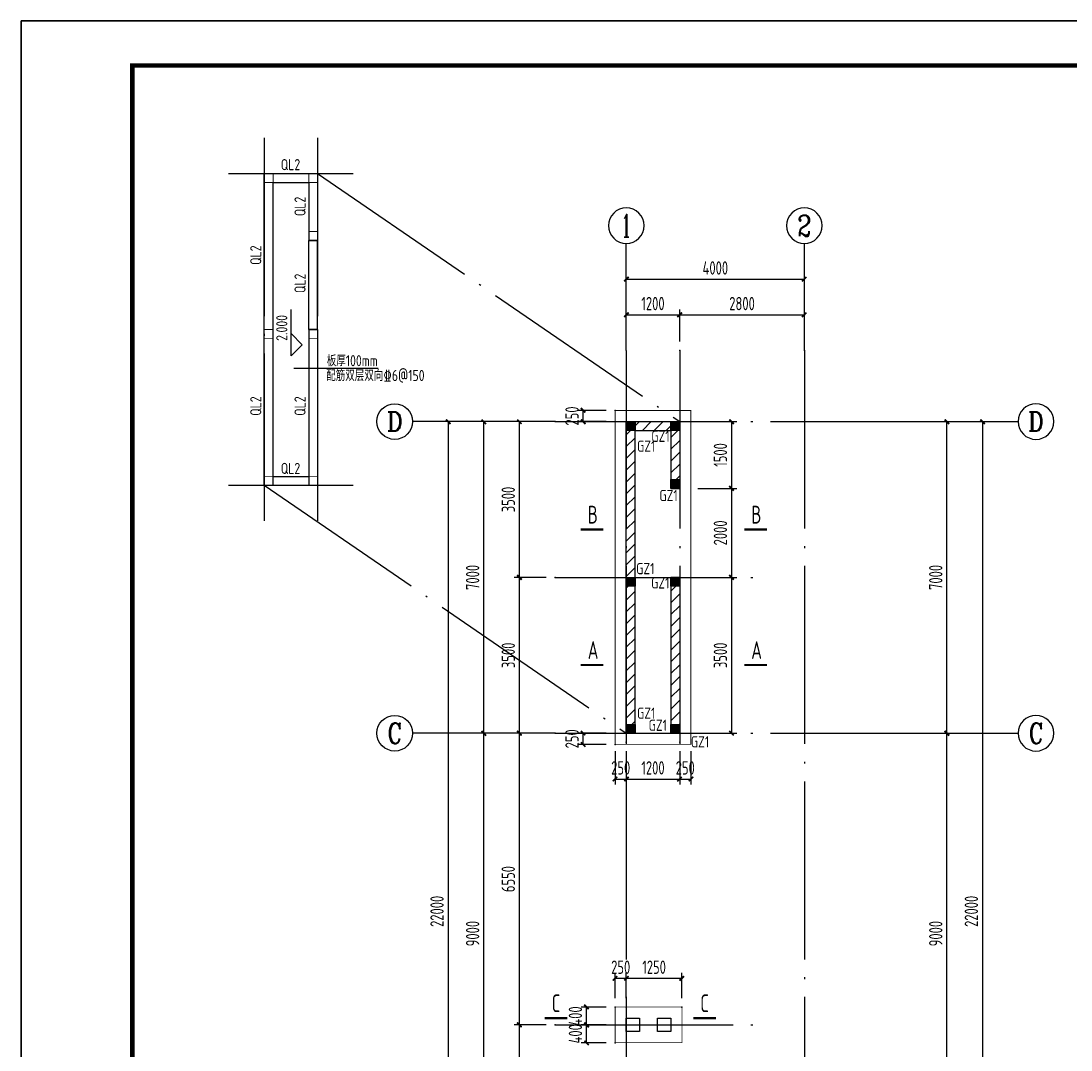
# Model space of a CAD drawing. Extents: x -14785 to 4269, y -25586 to -12228.
# Drawn here: x -13628 to -13392.2, y -25223.2 to -24992.1 of the extents above; entities that cross this region are included whole.
import ezdxf
from ezdxf.enums import TextEntityAlignment as Align

# ---------------------------------------------------------------- set-up
doc = ezdxf.new("R2010")
doc.units = 0
doc.header["$LTSCALE"] = 2000
doc.header["$MEASUREMENT"] = 0
doc.linetypes.add('DOTE', pattern=[2.42, 2, -0.2, 0.02, -0.2])
doc.layers.get('0').update_dxf_attribs({"linetype": 'CONTINUOUS'})
doc.layers.get('DEFPOINTS').update_dxf_attribs({"linetype": 'CONTINUOUS'})
for name, color, linetype in [('1505', 2, 'CONTINUOUS'), ('708', 2, 'CONTINUOUS'), ('AXIS', 75, 'CONTINUOUS'), ('AXIS_TEXT', 7, 'CONTINUOUS'), ('BASE_NUM', 7, 'CONTINUOUS'), ('dim', 7, 'CONTINUOUS'), ('DIM_ELEV', 3, 'CONTINUOUS'), ('DOTE', 1, 'DOTE'), ('PUB_DIM', 3, 'CONTINUOUS'), ('SIG_TEXT', 7, 'CONTINUOUS'), ('TEXT', 7, 'CONTINUOUS'), ('WALL', 2, 'CONTINUOUS'), ('柱', 2, 'CONTINUOUS'), ('洞口边线', 253, 'CONTINUOUS')]:
    doc.layers.add(name, color=color, linetype=linetype)
doc.styles.add('_TCH_AXIS', font='COMPLEX', dxfattribs={"bigfont": 'GBCBIG'})
doc.styles.add('COMPLEX', font='COMPLEX')
doc.styles.add('GBHZ', font='gbenor.shx', dxfattribs={"width": 0.8, "bigfont": 'gbcbig.shx'})
doc.styles.add('TSSD_Rein', font='Tssdeng.shx', dxfattribs={"width": 0.7, "bigfont": 'hztxt.shx'})
doc.dimstyles.new('Y100', dxfattribs={"dimscale": 0, "dimtxt": 3, "dimasz": 0.01, "dimexe": 1.2, "dimexo": 2, "dimgap": 1, "dimtad": 1, "dimdec": 0, "dimlfac": 100, "dimzin": 0, "dimdsep": 46, "dimtxsty": 'GBHZ', "dimblk": 'DX', "dimcen": 0.09, "dimdle": 1, "dimclrd": 7, "dimclre": 7, "dimclrt": 7, "dimadec": 0, "dimazin": 0, "dimtfac": 1, "dimtdec": 0, "dimtix": 1, "dimtmove": 2, "dimatfit": 3, "dimldrblk": 'DX', "dimfxl": 0, "dimtolj": 1, "dimtzin": 0, "dimarcsym": 0})

# ---------------------------------------------------------------- blocks, each defined once
blk = doc.blocks.new('_AXISO')
blk.add_circle((0, 0), 0.5)
at = {"layer": 'AXIS_TEXT', "style": 'COMPLEX', "width": 1.041667}
blk.add_attdef('A', text='', height=0.56, dxfattribs=at).set_placement((-0.25, -0.28), (0.25, -0.28), align=Align.FIT)
blk = doc.blocks.new('DX')
at = {"color": 0, "linetype": 'ByBlock', "const_width": 40}
blk.add_lwpolyline([(-54, -51), (46, 49)], dxfattribs=at)
blk = doc.blocks.new('*D71')
at = {"layer": 'DEFPOINTS', "color": 0, "ltscale": 0.0005, "transparency": 16777216}
for p in [(-13524.03, -25152.07), (-13508.03, -25152.07), (-13508.03, -25242.07)]:
    blk.add_point(p, dxfattribs=at)
at = {"layer": 'dim', "color": 7, "lineweight": -2, "ltscale": 0.0005, "transparency": 16777216}
for p, q in [((-13510.03, -25152.07), (-13525.23, -25152.07)), ((-13524.03, -25242.06), (-13524.03, -25152.08)), ((-13510.03, -25242.07), (-13525.23, -25242.07))]:
    blk.add_line(p, q, dxfattribs=at)
at = {"layer": 'dim', "color": 7, "lineweight": -2, "ltscale": 0.0005, "transparency": 16777216, "xscale": 0.01, "yscale": 0.01, "zscale": 0.01}
for p, rotation in [((-13524.03, -25152.07), 90), ((-13524.03, -25242.07), 270)]:
    blk.add_blockref('DX', p, dxfattribs=dict(at, rotation=rotation))
at = {"layer": 'dim', "color": 7, "ltscale": 0.0005, "transparency": 16777216, "insert": (-13526.53, -25197.07), "char_height": 3, "attachment_point": 5, "rotation": 90, "style": 'GBHZ'}
blk.add_mtext('\\A1;9000', dxfattribs=at)
blk = doc.blocks.new('*D72')
at = {"layer": 'DEFPOINTS', "color": 0, "ltscale": 0.0005, "transparency": 16777216}
for p in [(-13524.03, -25082.07), (-13508.03, -25082.07), (-13508.03, -25152.07)]:
    blk.add_point(p, dxfattribs=at)
at = {"layer": 'dim', "color": 7, "lineweight": -2, "ltscale": 0.0005, "transparency": 16777216}
for p, q in [((-13510.03, -25082.07), (-13525.23, -25082.07)), ((-13524.03, -25152.06), (-13524.03, -25082.08)), ((-13510.03, -25152.07), (-13525.23, -25152.07))]:
    blk.add_line(p, q, dxfattribs=at)
at = {"layer": 'dim', "color": 7, "lineweight": -2, "ltscale": 0.0005, "transparency": 16777216, "xscale": 0.01, "yscale": 0.01, "zscale": 0.01}
for p, rotation in [((-13524.03, -25082.07), 90), ((-13524.03, -25152.07), 270)]:
    blk.add_blockref('DX', p, dxfattribs=dict(at, rotation=rotation))
at = {"layer": 'dim', "color": 7, "ltscale": 0.0005, "transparency": 16777216, "insert": (-13526.53, -25117.07), "char_height": 3, "attachment_point": 5, "rotation": 90, "style": 'GBHZ'}
blk.add_mtext('\\A1;7000', dxfattribs=at)
blk = doc.blocks.new('*D73')
at = {"layer": 'DEFPOINTS', "color": 0, "ltscale": 0.0005, "transparency": 16777216}
for p in [(-13508.03, -25082.07), (-13532.03, -25302.07), (-13508.03, -25302.07)]:
    blk.add_point(p, dxfattribs=at)
at = {"layer": 'dim', "color": 7, "lineweight": -2, "ltscale": 0.0005, "transparency": 16777216}
for p, q in [((-13510.03, -25082.07), (-13533.23, -25082.07)), ((-13532.03, -25082.08), (-13532.03, -25302.06)), ((-13510.03, -25302.07), (-13533.23, -25302.07))]:
    blk.add_line(p, q, dxfattribs=at)
at = {"layer": 'dim', "color": 7, "lineweight": -2, "ltscale": 0.0005, "transparency": 16777216, "xscale": 0.01, "yscale": 0.01, "zscale": 0.01}
for p, rotation in [((-13532.03, -25082.07), 90), ((-13532.03, -25302.07), 270)]:
    blk.add_blockref('DX', p, dxfattribs=dict(at, rotation=rotation))
at = {"layer": 'dim', "color": 7, "ltscale": 0.0005, "transparency": 16777216, "insert": (-13534.53, -25192.07), "char_height": 3, "attachment_point": 5, "rotation": 90, "style": 'GBHZ'}
blk.add_mtext('\\A1;22000', dxfattribs=at)
blk = doc.blocks.new('*D75')
at = {"layer": 'DEFPOINTS', "color": 0, "ltscale": 0.0005, "transparency": 16777216}
for p in [(-13452.03, -25050.07), (-13492.03, -25066.07), (-13452.03, -25066.07)]:
    blk.add_point(p, dxfattribs=at)
at = {"layer": 'dim', "color": 7, "lineweight": -2, "ltscale": 0.0005, "transparency": 16777216}
for p, q in [((-13492.03, -25064.07), (-13492.03, -25048.87)), ((-13452.03, -25064.07), (-13452.03, -25048.87)), ((-13492.02, -25050.07), (-13452.04, -25050.07))]:
    blk.add_line(p, q, dxfattribs=at)
at = {"layer": 'dim', "color": 7, "lineweight": -2, "ltscale": 0.0005, "transparency": 16777216, "xscale": 0.01, "yscale": 0.01, "zscale": 0.01, "rotation": 180}
blk.add_blockref('DX', (-13492.03, -25050.07), dxfattribs=at)
at = {"layer": 'dim', "color": 7, "lineweight": -2, "ltscale": 0.0005, "transparency": 16777216, "xscale": 0.01, "yscale": 0.01, "zscale": 0.01}
blk.add_blockref('DX', (-13452.03, -25050.07), dxfattribs=at)
at = {"layer": 'dim', "color": 7, "ltscale": 0.0005, "transparency": 16777216, "insert": (-13472.03, -25047.57), "char_height": 3, "attachment_point": 5, "style": 'GBHZ'}
blk.add_mtext('\\A1;4000', dxfattribs=at)
blk = doc.blocks.new('*D77')
at = {"layer": 'DEFPOINTS', "color": 0, "ltscale": 0.0005, "transparency": 16777216}
for p in [(-13436.03, -25152.07), (-13420.03, -25152.07), (-13436.03, -25242.07)]:
    blk.add_point(p, dxfattribs=at)
at = {"layer": 'dim', "color": 7, "lineweight": -2, "ltscale": 0.0005, "transparency": 16777216}
for p, q in [((-13434.03, -25152.07), (-13418.83, -25152.07)), ((-13420.03, -25242.06), (-13420.03, -25152.08)), ((-13434.03, -25242.07), (-13418.83, -25242.07))]:
    blk.add_line(p, q, dxfattribs=at)
at = {"layer": 'dim', "color": 7, "lineweight": -2, "ltscale": 0.0005, "transparency": 16777216, "xscale": 0.01, "yscale": 0.01, "zscale": 0.01}
for p, rotation in [((-13420.03, -25152.07), 90), ((-13420.03, -25242.07), 270)]:
    blk.add_blockref('DX', p, dxfattribs=dict(at, rotation=rotation))
at = {"layer": 'dim', "color": 7, "ltscale": 0.0005, "transparency": 16777216, "insert": (-13422.53, -25197.07), "char_height": 3, "attachment_point": 5, "rotation": 90, "style": 'GBHZ'}
blk.add_mtext('\\A1;9000', dxfattribs=at)
blk = doc.blocks.new('*D78')
at = {"layer": 'DEFPOINTS', "color": 0, "ltscale": 0.0005, "transparency": 16777216}
for p in [(-13436.03, -25082.07), (-13420.03, -25082.07), (-13436.03, -25152.07)]:
    blk.add_point(p, dxfattribs=at)
at = {"layer": 'dim', "color": 7, "lineweight": -2, "ltscale": 0.0005, "transparency": 16777216}
for p, q in [((-13434.03, -25082.07), (-13418.83, -25082.07)), ((-13420.03, -25152.06), (-13420.03, -25082.08)), ((-13434.03, -25152.07), (-13418.83, -25152.07))]:
    blk.add_line(p, q, dxfattribs=at)
at = {"layer": 'dim', "color": 7, "lineweight": -2, "ltscale": 0.0005, "transparency": 16777216, "xscale": 0.01, "yscale": 0.01, "zscale": 0.01}
for p, rotation in [((-13420.03, -25082.07), 90), ((-13420.03, -25152.07), 270)]:
    blk.add_blockref('DX', p, dxfattribs=dict(at, rotation=rotation))
at = {"layer": 'dim', "color": 7, "ltscale": 0.0005, "transparency": 16777216, "insert": (-13422.53, -25117.07), "char_height": 3, "attachment_point": 5, "rotation": 90, "style": 'GBHZ'}
blk.add_mtext('\\A1;7000', dxfattribs=at)
blk = doc.blocks.new('*D79')
at = {"layer": 'DEFPOINTS', "color": 0, "ltscale": 0.0005, "transparency": 16777216}
for p in [(-13436.03, -25082.07), (-13436.03, -25302.07), (-13412.03, -25302.07)]:
    blk.add_point(p, dxfattribs=at)
at = {"layer": 'dim', "color": 7, "lineweight": -2, "ltscale": 0.0005, "transparency": 16777216}
for p, q in [((-13434.03, -25082.07), (-13410.83, -25082.07)), ((-13412.03, -25082.08), (-13412.03, -25302.06)), ((-13434.03, -25302.07), (-13410.83, -25302.07))]:
    blk.add_line(p, q, dxfattribs=at)
at = {"layer": 'dim', "color": 7, "lineweight": -2, "ltscale": 0.0005, "transparency": 16777216, "xscale": 0.01, "yscale": 0.01, "zscale": 0.01}
for p, rotation in [((-13412.03, -25082.07), 90), ((-13412.03, -25302.07), 270)]:
    blk.add_blockref('DX', p, dxfattribs=dict(at, rotation=rotation))
at = {"layer": 'dim', "color": 7, "ltscale": 0.0005, "transparency": 16777216, "insert": (-13414.53, -25192.07), "char_height": 3, "attachment_point": 5, "rotation": 90, "style": 'GBHZ'}
blk.add_mtext('\\A1;22000', dxfattribs=at)
blk = doc.blocks.new('*D84')
at = {"layer": 'DEFPOINTS', "color": 0, "ltscale": 0.0005, "transparency": 16777216}
for p in [(-13516.03, -25217.57), (-13508.03, -25217.57), (-13508.03, -25242.07)]:
    blk.add_point(p, dxfattribs=at)
at = {"layer": 'dim', "color": 7, "lineweight": -2, "ltscale": 0.0005, "transparency": 16777216}
for p, q in [((-13510.03, -25217.57), (-13517.23, -25217.57)), ((-13516.03, -25242.06), (-13516.03, -25217.58)), ((-13510.03, -25242.07), (-13517.23, -25242.07))]:
    blk.add_line(p, q, dxfattribs=at)
at = {"layer": 'dim', "color": 7, "lineweight": -2, "ltscale": 0.0005, "transparency": 16777216, "xscale": 0.01, "yscale": 0.01, "zscale": 0.01}
for p, rotation in [((-13516.03, -25217.57), 90), ((-13516.03, -25242.07), 270)]:
    blk.add_blockref('DX', p, dxfattribs=dict(at, rotation=rotation))
at = {"layer": 'dim', "color": 7, "ltscale": 0.0005, "transparency": 16777216, "insert": (-13518.53, -25229.82), "char_height": 3, "attachment_point": 5, "rotation": 90, "style": 'GBHZ'}
blk.add_mtext('\\A1;2450', dxfattribs=at)
blk = doc.blocks.new('*D85')
at = {"layer": 'dim', "color": 7, "lineweight": -2, "ltscale": 0.0005, "transparency": 16777216}
for p, q in [((-13510.03, -25152.07), (-13517.23, -25152.07)), ((-13516.03, -25217.56), (-13516.03, -25152.08)), ((-13510.03, -25217.57), (-13517.23, -25217.57))]:
    blk.add_line(p, q, dxfattribs=at)
at = {"layer": 'dim', "color": 0, "ltscale": 0.0005, "transparency": 16777216}
for p in [(-13516.03, -25152.07), (-13508.03, -25152.07), (-13508.03, -25217.57)]:
    blk.add_point(p, dxfattribs=at)
at = {"layer": 'dim', "color": 7, "lineweight": -2, "ltscale": 0.0005, "transparency": 16777216, "xscale": 0.01, "yscale": 0.01, "zscale": 0.01}
for p, rotation in [((-13516.03, -25152.07), 90), ((-13516.03, -25217.57), 270)]:
    blk.add_blockref('DX', p, dxfattribs=dict(at, rotation=rotation))
at = {"layer": 'dim', "color": 7, "ltscale": 0.0005, "transparency": 16777216, "insert": (-13518.53, -25184.82), "char_height": 3, "attachment_point": 5, "rotation": 90, "style": 'GBHZ'}
blk.add_mtext('\\A1;6550', dxfattribs=at)
blk = doc.blocks.new('*D86')
at = {"layer": 'DEFPOINTS', "color": 0, "ltscale": 0.0005, "transparency": 16777216}
for p in [(-13480.03, -25058.07), (-13492.03, -25066.07), (-13480.03, -25066.07)]:
    blk.add_point(p, dxfattribs=at)
at = {"layer": 'dim', "color": 7, "lineweight": -2, "ltscale": 0.0005, "transparency": 16777216}
for p, q in [((-13492.03, -25064.07), (-13492.03, -25056.87)), ((-13480.03, -25064.07), (-13480.03, -25056.87)), ((-13492.02, -25058.07), (-13480.04, -25058.07))]:
    blk.add_line(p, q, dxfattribs=at)
at = {"layer": 'dim', "color": 7, "lineweight": -2, "ltscale": 0.0005, "transparency": 16777216, "xscale": 0.01, "yscale": 0.01, "zscale": 0.01, "rotation": 180}
blk.add_blockref('DX', (-13492.03, -25058.07), dxfattribs=at)
at = {"layer": 'dim', "color": 7, "lineweight": -2, "ltscale": 0.0005, "transparency": 16777216, "xscale": 0.01, "yscale": 0.01, "zscale": 0.01}
blk.add_blockref('DX', (-13480.03, -25058.07), dxfattribs=at)
at = {"layer": 'dim', "color": 7, "ltscale": 0.0005, "transparency": 16777216, "insert": (-13486.03, -25055.57), "char_height": 3, "attachment_point": 5, "style": 'GBHZ'}
blk.add_mtext('\\A1;1200', dxfattribs=at)
blk = doc.blocks.new('*D87')
at = {"layer": 'dim', "color": 7, "lineweight": -2, "ltscale": 0.0005, "transparency": 16777216}
for p, q in [((-13480.03, -25064.07), (-13480.03, -25056.87)), ((-13452.03, -25064.07), (-13452.03, -25056.87)), ((-13480.02, -25058.07), (-13452.04, -25058.07))]:
    blk.add_line(p, q, dxfattribs=at)
at = {"layer": 'dim', "color": 0, "ltscale": 0.0005, "transparency": 16777216}
for p in [(-13452.03, -25058.07), (-13480.03, -25066.07), (-13452.03, -25066.07)]:
    blk.add_point(p, dxfattribs=at)
at = {"layer": 'dim', "color": 7, "lineweight": -2, "ltscale": 0.0005, "transparency": 16777216, "xscale": 0.01, "yscale": 0.01, "zscale": 0.01, "rotation": 180}
blk.add_blockref('DX', (-13480.03, -25058.07), dxfattribs=at)
at = {"layer": 'dim', "color": 7, "lineweight": -2, "ltscale": 0.0005, "transparency": 16777216, "xscale": 0.01, "yscale": 0.01, "zscale": 0.01}
blk.add_blockref('DX', (-13452.03, -25058.07), dxfattribs=at)
at = {"layer": 'dim', "color": 7, "ltscale": 0.0005, "transparency": 16777216, "insert": (-13466.03, -25055.57), "char_height": 3, "attachment_point": 5, "style": 'GBHZ'}
blk.add_mtext('\\A1;2800', dxfattribs=at)
blk = doc.blocks.new('*D88')
at = {"layer": 'DEFPOINTS', "color": 0, "ltscale": 0.0005, "transparency": 16777216}
for p in [(-13477.96, -25082.07), (-13477.96, -25097.07), (-13468.39, -25097.07)]:
    blk.add_point(p, dxfattribs=at)
at = {"layer": 'dim', "color": 7, "lineweight": -2, "ltscale": 0.0005, "transparency": 16777216}
for p, q in [((-13475.96, -25082.07), (-13467.19, -25082.07)), ((-13468.39, -25082.08), (-13468.39, -25097.06)), ((-13475.96, -25097.07), (-13467.19, -25097.07))]:
    blk.add_line(p, q, dxfattribs=at)
at = {"layer": 'dim', "color": 7, "lineweight": -2, "ltscale": 0.0005, "transparency": 16777216, "xscale": 0.01, "yscale": 0.01, "zscale": 0.01}
for p, rotation in [((-13468.39, -25082.07), 90), ((-13468.39, -25097.07), 270)]:
    blk.add_blockref('DX', p, dxfattribs=dict(at, rotation=rotation))
at = {"layer": 'dim', "color": 7, "ltscale": 0.0005, "transparency": 16777216, "insert": (-13470.89, -25089.57), "char_height": 3, "attachment_point": 5, "rotation": 90, "style": 'GBHZ'}
blk.add_mtext('\\A1;1500', dxfattribs=at)
blk = doc.blocks.new('*D89')
at = {"layer": 'DEFPOINTS', "color": 0, "ltscale": 0.0005, "transparency": 16777216}
for p in [(-13477.96, -25097.07), (-13477.96, -25117.07), (-13468.39, -25117.07)]:
    blk.add_point(p, dxfattribs=at)
at = {"layer": 'dim', "color": 7, "lineweight": -2, "ltscale": 0.0005, "transparency": 16777216}
for p, q in [((-13475.96, -25097.07), (-13467.19, -25097.07)), ((-13468.39, -25097.08), (-13468.39, -25117.06)), ((-13475.96, -25117.07), (-13467.19, -25117.07))]:
    blk.add_line(p, q, dxfattribs=at)
at = {"layer": 'dim', "color": 7, "lineweight": -2, "ltscale": 0.0005, "transparency": 16777216, "xscale": 0.01, "yscale": 0.01, "zscale": 0.01}
for p, rotation in [((-13468.39, -25097.07), 90), ((-13468.39, -25117.07), 270)]:
    blk.add_blockref('DX', p, dxfattribs=dict(at, rotation=rotation))
at = {"layer": 'dim', "color": 7, "ltscale": 0.0005, "transparency": 16777216, "insert": (-13470.89, -25107.07), "char_height": 3, "attachment_point": 5, "rotation": 90, "style": 'GBHZ'}
blk.add_mtext('\\A1;2000', dxfattribs=at)
blk = doc.blocks.new('*D90')
at = {"layer": 'DEFPOINTS', "color": 0, "ltscale": 0.0005, "transparency": 16777216}
for p in [(-13477.96, -25117.07), (-13477.96, -25152.07), (-13468.39, -25152.07)]:
    blk.add_point(p, dxfattribs=at)
at = {"layer": 'dim', "color": 7, "lineweight": -2, "ltscale": 0.0005, "transparency": 16777216}
for p, q in [((-13475.96, -25117.07), (-13467.19, -25117.07)), ((-13468.39, -25117.08), (-13468.39, -25152.06)), ((-13475.96, -25152.07), (-13467.19, -25152.07))]:
    blk.add_line(p, q, dxfattribs=at)
at = {"layer": 'dim', "color": 7, "lineweight": -2, "ltscale": 0.0005, "transparency": 16777216, "xscale": 0.01, "yscale": 0.01, "zscale": 0.01}
for p, rotation in [((-13468.39, -25117.07), 90), ((-13468.39, -25152.07), 270)]:
    blk.add_blockref('DX', p, dxfattribs=dict(at, rotation=rotation))
at = {"layer": 'dim', "color": 7, "ltscale": 0.0005, "transparency": 16777216, "insert": (-13470.89, -25134.57), "char_height": 3, "attachment_point": 5, "rotation": 90, "style": 'GBHZ'}
blk.add_mtext('\\A1;3500', dxfattribs=at)
blk = doc.blocks.new('*D91')
at = {"layer": 'dim', "color": 7, "lineweight": -2, "ltscale": 0.0005, "transparency": 16777216}
for p, q in [((-13510.03, -25117.07), (-13517.23, -25117.07)), ((-13516.03, -25152.06), (-13516.03, -25117.08)), ((-13510.03, -25152.07), (-13517.23, -25152.07))]:
    blk.add_line(p, q, dxfattribs=at)
at = {"layer": 'dim', "color": 0, "ltscale": 0.0005, "transparency": 16777216}
for p in [(-13516.03, -25117.07), (-13508.03, -25117.07), (-13508.03, -25152.07)]:
    blk.add_point(p, dxfattribs=at)
at = {"layer": 'dim', "color": 7, "lineweight": -2, "ltscale": 0.0005, "transparency": 16777216, "xscale": 0.01, "yscale": 0.01, "zscale": 0.01}
for p, rotation in [((-13516.03, -25117.07), 90), ((-13516.03, -25152.07), 270)]:
    blk.add_blockref('DX', p, dxfattribs=dict(at, rotation=rotation))
at = {"layer": 'dim', "color": 7, "ltscale": 0.0005, "transparency": 16777216, "insert": (-13518.53, -25134.57), "char_height": 3, "attachment_point": 5, "rotation": 90, "style": 'GBHZ'}
blk.add_mtext('\\A1;3500', dxfattribs=at)
blk = doc.blocks.new('*D92')
at = {"layer": 'dim', "color": 7, "lineweight": -2, "ltscale": 0.0005, "transparency": 16777216}
for p, q in [((-13510.03, -25082.07), (-13517.23, -25082.07)), ((-13516.03, -25117.06), (-13516.03, -25082.08)), ((-13510.03, -25117.07), (-13517.23, -25117.07))]:
    blk.add_line(p, q, dxfattribs=at)
at = {"layer": 'dim', "color": 0, "ltscale": 0.0005, "transparency": 16777216}
for p in [(-13516.03, -25082.07), (-13508.03, -25082.07), (-13508.03, -25117.07)]:
    blk.add_point(p, dxfattribs=at)
at = {"layer": 'dim', "color": 7, "lineweight": -2, "ltscale": 0.0005, "transparency": 16777216, "xscale": 0.01, "yscale": 0.01, "zscale": 0.01}
for p, rotation in [((-13516.03, -25082.07), 90), ((-13516.03, -25117.07), 270)]:
    blk.add_blockref('DX', p, dxfattribs=dict(at, rotation=rotation))
at = {"layer": 'dim', "color": 7, "ltscale": 0.0005, "transparency": 16777216, "insert": (-13518.53, -25099.57), "char_height": 3, "attachment_point": 5, "rotation": 90, "style": 'GBHZ'}
blk.add_mtext('\\A1;3500', dxfattribs=at)
blk = doc.blocks.new('*D93')
at = {"layer": 'DEFPOINTS', "color": 0, "ltscale": 0.0005, "transparency": 16777216}
for p in [(-13494.53, -25154.07), (-13492.03, -25154.07), (-13492.03, -25162.35)]:
    blk.add_point(p, dxfattribs=at)
at = {"layer": 'dim', "color": 7, "lineweight": -2, "ltscale": 0.0005, "transparency": 16777216}
for p, q in [((-13494.53, -25156.07), (-13494.53, -25163.55)), ((-13492.03, -25156.07), (-13492.03, -25163.55)), ((-13494.54, -25162.35), (-13494.55, -25162.35)), ((-13494.53, -25162.35), (-13492.03, -25162.35)), ((-13492.02, -25162.35), (-13492.01, -25162.35))]:
    blk.add_line(p, q, dxfattribs=at)
at = {"layer": 'dim', "color": 7, "lineweight": -2, "ltscale": 0.0005, "transparency": 16777216, "xscale": 0.01, "yscale": 0.01, "zscale": 0.01}
blk.add_blockref('DX', (-13494.53, -25162.35), dxfattribs=at)
at = {"layer": 'dim', "color": 7, "lineweight": -2, "ltscale": 0.0005, "transparency": 16777216, "xscale": 0.01, "yscale": 0.01, "zscale": 0.01, "rotation": 180}
blk.add_blockref('DX', (-13492.03, -25162.35), dxfattribs=at)
at = {"layer": 'dim', "color": 7, "ltscale": 0.0005, "transparency": 16777216, "insert": (-13493.28, -25159.85), "char_height": 3, "attachment_point": 5, "style": 'GBHZ'}
blk.add_mtext('\\A1;250', dxfattribs=at)
blk = doc.blocks.new('*D94')
at = {"layer": 'dim', "color": 7, "lineweight": -2, "ltscale": 0.0005, "transparency": 16777216}
for p, q in [((-13492.03, -25156.07), (-13492.03, -25163.55)), ((-13480.03, -25156.07), (-13480.03, -25163.55)), ((-13492.02, -25162.35), (-13480.04, -25162.35))]:
    blk.add_line(p, q, dxfattribs=at)
at = {"layer": 'dim', "color": 0, "ltscale": 0.0005, "transparency": 16777216}
for p in [(-13492.03, -25154.07), (-13480.03, -25154.07), (-13480.03, -25162.35)]:
    blk.add_point(p, dxfattribs=at)
at = {"layer": 'dim', "color": 7, "lineweight": -2, "ltscale": 0.0005, "transparency": 16777216, "xscale": 0.01, "yscale": 0.01, "zscale": 0.01, "rotation": 180}
blk.add_blockref('DX', (-13492.03, -25162.35), dxfattribs=at)
at = {"layer": 'dim', "color": 7, "lineweight": -2, "ltscale": 0.0005, "transparency": 16777216, "xscale": 0.01, "yscale": 0.01, "zscale": 0.01}
blk.add_blockref('DX', (-13480.03, -25162.35), dxfattribs=at)
at = {"layer": 'dim', "color": 7, "ltscale": 0.0005, "transparency": 16777216, "insert": (-13486.03, -25159.85), "char_height": 3, "attachment_point": 5, "style": 'GBHZ'}
blk.add_mtext('\\A1;1200', dxfattribs=at)
blk = doc.blocks.new('*D95')
at = {"layer": 'DEFPOINTS', "color": 0, "ltscale": 0.0005, "transparency": 16777216}
for p in [(-13480.03, -25154.07), (-13477.53, -25154.07), (-13477.53, -25162.35)]:
    blk.add_point(p, dxfattribs=at)
at = {"layer": 'dim', "color": 7, "lineweight": -2, "ltscale": 0.0005, "transparency": 16777216}
for p, q in [((-13480.03, -25156.07), (-13480.03, -25163.55)), ((-13477.53, -25156.07), (-13477.53, -25163.55)), ((-13480.04, -25162.35), (-13480.05, -25162.35)), ((-13480.03, -25162.35), (-13477.53, -25162.35)), ((-13477.52, -25162.35), (-13477.51, -25162.35))]:
    blk.add_line(p, q, dxfattribs=at)
at = {"layer": 'dim', "color": 7, "lineweight": -2, "ltscale": 0.0005, "transparency": 16777216, "xscale": 0.01, "yscale": 0.01, "zscale": 0.01}
blk.add_blockref('DX', (-13480.03, -25162.35), dxfattribs=at)
at = {"layer": 'dim', "color": 7, "lineweight": -2, "ltscale": 0.0005, "transparency": 16777216, "xscale": 0.01, "yscale": 0.01, "zscale": 0.01, "rotation": 180}
blk.add_blockref('DX', (-13477.53, -25162.35), dxfattribs=at)
at = {"layer": 'dim', "color": 7, "ltscale": 0.0005, "transparency": 16777216, "insert": (-13478.78, -25159.85), "char_height": 3, "attachment_point": 5, "style": 'GBHZ'}
blk.add_mtext('\\A1;250', dxfattribs=at)
blk = doc.blocks.new('*D100')
at = {"layer": 'dim', "color": 7, "lineweight": -2, "ltscale": 0.0005, "transparency": 16777216}
for p, q in [((-13496.53, -25217.57), (-13502.15, -25217.57)), ((-13500.95, -25217.56), (-13500.95, -25217.55)), ((-13500.95, -25221.57), (-13500.95, -25217.57)), ((-13496.53, -25221.57), (-13502.15, -25221.57)), ((-13500.95, -25221.58), (-13500.95, -25221.59))]:
    blk.add_line(p, q, dxfattribs=at)
at = {"layer": 'dim', "color": 0, "ltscale": 0.0005, "transparency": 16777216}
for p in [(-13500.95, -25217.57), (-13494.53, -25217.57), (-13494.53, -25221.57)]:
    blk.add_point(p, dxfattribs=at)
at = {"layer": 'dim', "color": 7, "lineweight": -2, "ltscale": 0.0005, "transparency": 16777216, "xscale": 0.01, "yscale": 0.01, "zscale": 0.01}
for p, rotation in [((-13500.95, -25217.57), 270), ((-13500.95, -25221.57), 90)]:
    blk.add_blockref('DX', p, dxfattribs=dict(at, rotation=rotation))
at = {"layer": 'dim', "color": 7, "ltscale": 0.0005, "transparency": 16777216, "insert": (-13503.45, -25219.57), "char_height": 3, "attachment_point": 5, "rotation": 90, "style": 'GBHZ'}
blk.add_mtext('\\A1;400', dxfattribs=at)
blk = doc.blocks.new('*D101')
at = {"layer": 'dim', "color": 7, "lineweight": -2, "ltscale": 0.0005, "transparency": 16777216}
for p, q in [((-13496.53, -25213.57), (-13502.15, -25213.57)), ((-13500.95, -25213.56), (-13500.95, -25213.55)), ((-13500.95, -25217.57), (-13500.95, -25213.57)), ((-13496.53, -25217.57), (-13502.15, -25217.57)), ((-13500.95, -25217.58), (-13500.95, -25217.59))]:
    blk.add_line(p, q, dxfattribs=at)
at = {"layer": 'dim', "color": 0, "ltscale": 0.0005, "transparency": 16777216}
for p in [(-13500.95, -25213.57), (-13494.53, -25213.57), (-13494.53, -25217.57)]:
    blk.add_point(p, dxfattribs=at)
at = {"layer": 'dim', "color": 7, "lineweight": -2, "ltscale": 0.0005, "transparency": 16777216, "xscale": 0.01, "yscale": 0.01, "zscale": 0.01}
for p, rotation in [((-13500.95, -25213.57), 270), ((-13500.95, -25217.57), 90)]:
    blk.add_blockref('DX', p, dxfattribs=dict(at, rotation=rotation))
at = {"layer": 'dim', "color": 7, "ltscale": 0.0005, "transparency": 16777216, "insert": (-13503.45, -25215.57), "char_height": 3, "attachment_point": 5, "rotation": 90, "style": 'GBHZ'}
blk.add_mtext('\\A1;400', dxfattribs=at)
blk = doc.blocks.new('*D102')
at = {"layer": 'dim', "color": 7, "lineweight": -2, "ltscale": 0.0005, "transparency": 16777216}
for p, q in [((-13494.54, -25207.11), (-13494.55, -25207.11)), ((-13494.53, -25211.57), (-13494.53, -25205.91)), ((-13494.53, -25207.11), (-13492.03, -25207.11)), ((-13492.03, -25211.57), (-13492.03, -25205.91)), ((-13492.02, -25207.11), (-13492.01, -25207.11))]:
    blk.add_line(p, q, dxfattribs=at)
at = {"layer": 'dim', "color": 0, "ltscale": 0.0005, "transparency": 16777216}
for p in [(-13492.03, -25207.11), (-13494.53, -25213.57), (-13492.03, -25213.57)]:
    blk.add_point(p, dxfattribs=at)
at = {"layer": 'dim', "color": 7, "lineweight": -2, "ltscale": 0.0005, "transparency": 16777216, "xscale": 0.01, "yscale": 0.01, "zscale": 0.01}
blk.add_blockref('DX', (-13494.53, -25207.11), dxfattribs=at)
at = {"layer": 'dim', "color": 7, "lineweight": -2, "ltscale": 0.0005, "transparency": 16777216, "xscale": 0.01, "yscale": 0.01, "zscale": 0.01, "rotation": 180}
blk.add_blockref('DX', (-13492.03, -25207.11), dxfattribs=at)
at = {"layer": 'dim', "color": 7, "ltscale": 0.0005, "transparency": 16777216, "insert": (-13493.28, -25204.61), "char_height": 3, "attachment_point": 5, "style": 'GBHZ'}
blk.add_mtext('\\A1;250', dxfattribs=at)
blk = doc.blocks.new('*D103')
at = {"layer": 'dim', "color": 7, "lineweight": -2, "ltscale": 0.0005, "transparency": 16777216}
for p, q in [((-13492.03, -25211.57), (-13492.03, -25205.91)), ((-13492.02, -25207.11), (-13479.54, -25207.11)), ((-13479.53, -25211.57), (-13479.53, -25205.91))]:
    blk.add_line(p, q, dxfattribs=at)
at = {"layer": 'dim', "color": 0, "ltscale": 0.0005, "transparency": 16777216}
for p in [(-13479.53, -25207.11), (-13492.03, -25213.57), (-13479.53, -25213.57)]:
    blk.add_point(p, dxfattribs=at)
at = {"layer": 'dim', "color": 7, "lineweight": -2, "ltscale": 0.0005, "transparency": 16777216, "xscale": 0.01, "yscale": 0.01, "zscale": 0.01, "rotation": 180}
blk.add_blockref('DX', (-13492.03, -25207.11), dxfattribs=at)
at = {"layer": 'dim', "color": 7, "lineweight": -2, "ltscale": 0.0005, "transparency": 16777216, "xscale": 0.01, "yscale": 0.01, "zscale": 0.01}
blk.add_blockref('DX', (-13479.53, -25207.11), dxfattribs=at)
at = {"layer": 'dim', "color": 7, "ltscale": 0.0005, "transparency": 16777216, "insert": (-13485.78, -25204.61), "char_height": 3, "attachment_point": 5, "style": 'GBHZ'}
blk.add_mtext('\\A1;1250', dxfattribs=at)
blk = doc.blocks.new('*D104')
at = {"layer": 'dim', "color": 7, "lineweight": -2, "ltscale": 0.0005, "transparency": 16777216}
for p, q in [((-13496.53, -25152.07), (-13502.91, -25152.07)), ((-13501.71, -25152.06), (-13501.71, -25152.05)), ((-13501.71, -25154.57), (-13501.71, -25152.07)), ((-13496.53, -25154.57), (-13502.91, -25154.57)), ((-13501.71, -25154.58), (-13501.71, -25154.59))]:
    blk.add_line(p, q, dxfattribs=at)
at = {"layer": 'dim', "color": 0, "ltscale": 0.0005, "transparency": 16777216}
for p in [(-13501.71, -25152.07), (-13494.53, -25152.07), (-13494.53, -25154.57)]:
    blk.add_point(p, dxfattribs=at)
at = {"layer": 'dim', "color": 7, "lineweight": -2, "ltscale": 0.0005, "transparency": 16777216, "xscale": 0.01, "yscale": 0.01, "zscale": 0.01}
for p, rotation in [((-13501.71, -25152.07), 270), ((-13501.71, -25154.57), 90)]:
    blk.add_blockref('DX', p, dxfattribs=dict(at, rotation=rotation))
at = {"layer": 'dim', "color": 7, "ltscale": 0.0005, "transparency": 16777216, "insert": (-13504.21, -25153.32), "char_height": 3, "attachment_point": 5, "rotation": 90, "style": 'GBHZ'}
blk.add_mtext('\\A1;250', dxfattribs=at)
blk = doc.blocks.new('*D105')
at = {"layer": 'dim', "color": 7, "lineweight": -2, "ltscale": 0.0005, "transparency": 16777216}
for p, q in [((-13496.53, -25079.57), (-13502.91, -25079.57)), ((-13501.71, -25079.56), (-13501.71, -25079.55)), ((-13501.71, -25082.07), (-13501.71, -25079.57)), ((-13496.53, -25082.07), (-13502.91, -25082.07)), ((-13501.71, -25082.08), (-13501.71, -25082.09))]:
    blk.add_line(p, q, dxfattribs=at)
at = {"layer": 'dim', "color": 0, "ltscale": 0.0005, "transparency": 16777216}
for p in [(-13501.71, -25079.57), (-13494.53, -25079.57), (-13494.53, -25082.07)]:
    blk.add_point(p, dxfattribs=at)
at = {"layer": 'dim', "color": 7, "lineweight": -2, "ltscale": 0.0005, "transparency": 16777216, "xscale": 0.01, "yscale": 0.01, "zscale": 0.01}
for p, rotation in [((-13501.71, -25079.57), 270), ((-13501.71, -25082.07), 90)]:
    blk.add_blockref('DX', p, dxfattribs=dict(at, rotation=rotation))
at = {"layer": 'dim', "color": 7, "ltscale": 0.0005, "transparency": 16777216, "insert": (-13504.21, -25080.82), "char_height": 3, "attachment_point": 5, "rotation": 90, "style": 'GBHZ'}
blk.add_mtext('\\A1;250', dxfattribs=at)

msp = doc.modelspace()

# ---------------------------------------------------------------- hatches: boundary and pattern name
at = {"layer": 'WALL', "ltscale": 0.0005}
h = msp.add_hatch(dxfattribs=at)
h.set_pattern_fill('ANSI31', color=256, scale=15, style=0)
h.paths.add_polyline_path([(-13480.027, -25082.07), (-13492.027, -25082.07), (-13492.027, -25152.07), (-13490.027, -25152.07), (-13490.027, -25084.07), (-13482.027, -25084.07), (-13482.027, -25097.07), (-13480.027, -25097.07)])
h = msp.add_hatch(dxfattribs=at)
h.set_pattern_fill('ANSI31', color=256, scale=15, style=0)
h.paths.add_polyline_path([(-13480.027, -25117.067), (-13482.027, -25117.067), (-13482.027, -25152.07), (-13480.027, -25152.07)])

# ---------------------------------------------------------------- linework, layer by layer
for p, q in [((-13627.96, -25586.104), (-13627.96, -24992.104)), ((-13627.96, -24992.104), (-13627.96, -25586.104))]:
    msp.add_line(p, q)
at = {"color": 0}
for p, q in [((-12786.96, -24992.104), (-13627.96, -24992.104)), ((-13627.96, -24992.104), (-12786.96, -24992.104))]:
    msp.add_line(p, q, dxfattribs=at)
at = {"color": 0, "const_width": 1}
msp.add_lwpolyline([(-12796.96, -25576.104), (-13602.96, -25576.104), (-13602.96, -25002.104), (-12796.96, -25002.104)], close=True, dxfattribs=at)
at = {"layer": '1505', "const_width": 0.18}
for points in [[(-13477.527, -25154.57), (-13494.527, -25154.57), (-13494.527, -25079.57), (-13477.527, -25079.57)], [(-13494.527, -25221.57), (-13479.527, -25221.57), (-13479.527, -25213.57), (-13494.527, -25213.57)]]:
    msp.add_lwpolyline(points, close=True, dxfattribs=at)
at = {"layer": '708', "const_width": 0.2}
for points in [[(-13571.338, -25026.377), (-13571.338, -25028.377), (-13573.338, -25028.377), (-13573.338, -25026.377), (-13571.338, -25026.377)], [(-13561.338, -25026.377), (-13561.338, -25028.377), (-13563.338, -25028.377), (-13563.338, -25026.377), (-13561.338, -25026.377)], [(-13561.338, -25039.377), (-13561.338, -25041.377), (-13563.338, -25041.377), (-13563.338, -25039.377), (-13561.338, -25039.377)], [(-13571.338, -25061.375), (-13571.338, -25063.375), (-13573.338, -25063.375), (-13573.338, -25061.375), (-13571.338, -25061.375)], [(-13561.338, -25061.375), (-13561.338, -25063.375), (-13563.338, -25063.375), (-13563.338, -25061.375), (-13561.338, -25061.375)], [(-13571.338, -25094.377), (-13571.338, -25096.377), (-13573.338, -25096.377), (-13573.338, -25094.377), (-13571.338, -25094.377)], [(-13561.338, -25094.377), (-13561.338, -25096.377), (-13563.338, -25096.377), (-13563.338, -25094.377), (-13561.338, -25094.377)]]:
    msp.add_lwpolyline(points, dxfattribs=at)
at = {"layer": '708'}
for points in [[(-13490.027, -25082.07), (-13490.027, -25084.07), (-13492.027, -25084.07), (-13492.027, -25082.07), (-13490.027, -25082.07)], [(-13480.027, -25082.07), (-13480.027, -25084.07), (-13482.027, -25084.07), (-13482.027, -25082.07), (-13480.027, -25082.07)], [(-13480.027, -25095.07), (-13480.027, -25097.07), (-13482.027, -25097.07), (-13482.027, -25095.07), (-13480.027, -25095.07)], [(-13490.027, -25117.067), (-13490.027, -25119.067), (-13492.027, -25119.067), (-13492.027, -25117.067), (-13490.027, -25117.067)], [(-13480.027, -25117.067), (-13480.027, -25119.067), (-13482.027, -25119.067), (-13482.027, -25117.067), (-13480.027, -25117.067)], [(-13490.027, -25150.07), (-13490.027, -25152.07), (-13492.027, -25152.07), (-13492.027, -25150.07), (-13490.027, -25150.07)], [(-13480.027, -25150.07), (-13480.027, -25152.07), (-13482.027, -25152.07), (-13482.027, -25150.07), (-13480.027, -25150.07)]]:
    msp.add_lwpolyline(points, dxfattribs=at)
at = {"layer": 'AXIS', "color": 0}
for p, q in [((-13492.027, -25066.07), (-13492.027, -25042.07)), ((-13452.027, -25066.07), (-13452.027, -25042.07)), ((-13508.027, -25082.07), (-13540.027, -25082.07)), ((-13436.027, -25082.07), (-13404.027, -25082.07)), ((-13508.027, -25152.07), (-13540.027, -25152.07)), ((-13436.027, -25152.07), (-13404.027, -25152.07))]:
    msp.add_line(p, q, dxfattribs=at)
at = {"layer": 'DIM_ELEV', "color": 0}
for p, q in [((-13567.319, -25067.298), (-13567.319, -25056.872)), ((-13564.819, -25064.798), (-13567.319, -25062.298)), ((-13564.819, -25064.798), (-13567.319, -25067.298))]:
    msp.add_line(p, q, dxfattribs=at)
at = {"layer": 'DOTE', "linetype": 'DOTE', "ltscale": 0.01}
for p, q in [((-13573.338, -25018.377), (-13573.338, -25104.377)), ((-13561.338, -25018.377), (-13561.338, -25104.377)), ((-13581.338, -25026.377), (-13553.338, -25026.377)), ((-13561.338, -25026.377), (-13480.027, -25082.07)), ((-13492.027, -25066.07), (-13492.027, -25318.07)), ((-13480.027, -25066.07), (-13480.027, -25163.578)), ((-13452.027, -25066.07), (-13452.027, -25318.07)), ((-13508.027, -25082.07), (-13436.027, -25082.07)), ((-13581.338, -25096.377), (-13553.338, -25096.377)), ((-13573.338, -25096.377), (-13492.027, -25152.07)), ((-13508.027, -25117.07), (-13461.397, -25117.07)), ((-13508.027, -25152.07), (-13436.027, -25152.07)), ((-13508.027, -25217.57), (-13461.427, -25217.57))]:
    msp.add_line(p, q, dxfattribs=at)
at = {"layer": 'PUB_DIM', "const_width": 0.48}
for points in [[(-13502.27, -25106.323), (-13497.163, -25106.323)], [(-13465.542, -25106.323), (-13460.435, -25106.323)], [(-13502.27, -25136.731), (-13497.163, -25136.731)], [(-13465.542, -25136.731), (-13460.435, -25136.731)], [(-13510.358, -25216.071), (-13505.251, -25216.071)], [(-13476.984, -25216.071), (-13471.877, -25216.071)]]:
    msp.add_lwpolyline(points, dxfattribs=at)
at = {"layer": 'SIG_TEXT'}
for points in [[(-13492.027, -25082.07), (-13492.027, -25084.07), (-13490.027, -25082.07), (-13490.027, -25084.07)], [(-13482.027, -25082.07), (-13482.027, -25084.07), (-13480.027, -25082.07), (-13480.027, -25084.07)], [(-13482.027, -25095.07), (-13482.027, -25097.07), (-13480.027, -25095.07), (-13480.027, -25097.07)], [(-13492.027, -25117.067), (-13492.027, -25119.067), (-13490.027, -25117.067), (-13490.027, -25119.067)], [(-13482.027, -25117.067), (-13482.027, -25119.067), (-13480.027, -25117.067), (-13480.027, -25119.067)], [(-13492.027, -25150.07), (-13492.027, -25152.07), (-13490.027, -25150.07), (-13490.027, -25152.07)], [(-13482.027, -25150.07), (-13482.027, -25152.07), (-13480.027, -25150.07), (-13480.027, -25152.07)]]:
    msp.add_solid(points, dxfattribs=at)
at = {"layer": 'WALL'}
for p, q in [((-13573.338, -25096.377), (-13573.338, -25026.377)), ((-13573.338, -25026.377), (-13561.338, -25026.377)), ((-13571.338, -25096.377), (-13571.338, -25028.377)), ((-13571.338, -25028.377), (-13563.338, -25028.377)), ((-13563.338, -25028.377), (-13563.338, -25041.377)), ((-13561.338, -25026.377), (-13561.338, -25041.377)), ((-13563.338, -25041.377), (-13561.338, -25041.377)), ((-13561.338, -25041.377), (-13563.338, -25041.377)), ((-13563.338, -25061.375), (-13563.338, -25041.377)), ((-13561.338, -25061.375), (-13561.338, -25041.377)), ((-13563.338, -25061.375), (-13563.338, -25096.377)), ((-13563.338, -25061.375), (-13561.338, -25061.375)), ((-13561.338, -25061.375), (-13563.338, -25061.375)), ((-13561.338, -25061.375), (-13561.338, -25096.377)), ((-13492.027, -25152.07), (-13492.027, -25082.07)), ((-13492.027, -25082.07), (-13480.027, -25082.07)), ((-13480.027, -25082.07), (-13480.027, -25097.07)), ((-13490.027, -25152.07), (-13490.027, -25084.07)), ((-13490.027, -25084.07), (-13482.027, -25084.07)), ((-13482.027, -25084.07), (-13482.027, -25097.07)), ((-13482.027, -25097.07), (-13480.027, -25097.07)), ((-13480.027, -25097.07), (-13482.027, -25097.07)), ((-13482.027, -25117.067), (-13482.027, -25152.07)), ((-13482.027, -25117.067), (-13480.027, -25117.067)), ((-13480.027, -25117.067), (-13482.027, -25117.067)), ((-13480.027, -25117.067), (-13480.027, -25152.07)), ((-13490.027, -25152.07), (-13492.027, -25152.07)), ((-13482.027, -25152.07), (-13480.027, -25152.07))]:
    msp.add_line(p, q, dxfattribs=at)
at = {"layer": 'WALL', "ltscale": 0.0005}
for p, q in [((-13566.691, -25070.103), (-13547.773, -25070.103)), ((-13571.338, -25094.377), (-13563.338, -25094.377)), ((-13571.338, -25096.377), (-13563.338, -25096.377))]:
    msp.add_line(p, q, dxfattribs=at)
at = {"layer": 'WALL', "const_width": 0.2}
for points in [[(-13571.338, -25096.377), (-13573.338, -25096.377)], [(-13563.338, -25096.377), (-13561.338, -25096.377)]]:
    msp.add_lwpolyline(points, dxfattribs=at)
at = {"layer": '柱'}
for points in [[(-13489.027, -25216.07), (-13489.027, -25219.07), (-13492.027, -25219.07), (-13492.027, -25216.07)], [(-13482.027, -25216.07), (-13482.027, -25219.07), (-13485.027, -25219.07), (-13485.027, -25216.07)]]:
    msp.add_lwpolyline(points, close=True, dxfattribs=at)
at = {"layer": '洞口边线'}
for points in [[(-13492.027, -25082.07), (-13492.027, -25084.07), (-13490.027, -25082.07), (-13490.027, -25084.07)], [(-13482.027, -25082.07), (-13482.027, -25084.07), (-13480.027, -25082.07), (-13480.027, -25084.07)], [(-13482.027, -25095.07), (-13482.027, -25097.07), (-13480.027, -25095.07), (-13480.027, -25097.07)], [(-13492.027, -25117.067), (-13492.027, -25119.067), (-13490.027, -25117.067), (-13490.027, -25119.067)], [(-13482.027, -25117.067), (-13482.027, -25119.067), (-13480.027, -25117.067), (-13480.027, -25119.067)], [(-13492.027, -25150.07), (-13492.027, -25152.07), (-13490.027, -25150.07), (-13490.027, -25152.07)], [(-13482.027, -25150.07), (-13482.027, -25152.07), (-13480.027, -25150.07), (-13480.027, -25152.07)]]:
    msp.add_solid(points, dxfattribs=at)

# ---------------------------------------------------------------- block references
at = {"layer": 'AXIS', "color": 0}
ref = msp.add_blockref('_AXISO', (-13492.027, -25038.07), dxfattribs=dict(at, xscale=-8, yscale=8, zscale=8, rotation=180))
ref.add_attrib('A', '1', dxfattribs={"layer": 'AXIS_TEXT', "color": 0, "height": 5.147, "style": '_TCH_AXIS'}).set_placement((-13493.13, -25040.643), (-13490.924, -25040.643), align=Align.FIT)
ref = msp.add_blockref('_AXISO', (-13452.027, -25038.07), dxfattribs=dict(at, xscale=-8, yscale=8, zscale=8, rotation=180))
ref.add_attrib('A', '2', dxfattribs={"layer": 'AXIS_TEXT', "color": 0, "height": 4.659, "style": '_TCH_AXIS'}).set_placement((-13453.58, -25040.399), (-13450.474, -25040.399), align=Align.FIT)
ref = msp.add_blockref('_AXISO', (-13544.027, -25082.07), dxfattribs=dict(at, xscale=8, yscale=8, zscale=8))
ref.add_attrib('A', 'D', dxfattribs={"layer": 'AXIS_TEXT', "color": 0, "height": 4.353, "style": '_TCH_AXIS'}).set_placement((-13545.789, -25084.246), (-13542.266, -25084.246), align=Align.FIT)
ref = msp.add_blockref('_AXISO', (-13400.027, -25082.07), dxfattribs=dict(at, xscale=-8, yscale=8, zscale=8))
ref.add_attrib('A', 'D', dxfattribs={"layer": 'AXIS_TEXT', "color": 0, "height": 4.353, "style": '_TCH_AXIS'}).set_placement((-13401.789, -25084.246), (-13398.266, -25084.246), align=Align.FIT)
ref = msp.add_blockref('_AXISO', (-13544.027, -25152.07), dxfattribs=dict(at, xscale=8, yscale=8, zscale=8))
ref.add_attrib('A', 'C', dxfattribs={"layer": 'AXIS_TEXT', "color": 0, "height": 4.557, "style": '_TCH_AXIS'}).set_placement((-13545.655, -25154.348), (-13542.4, -25154.348), align=Align.FIT)
ref = msp.add_blockref('_AXISO', (-13400.027, -25152.07), dxfattribs=dict(at, xscale=-8, yscale=8, zscale=8))
ref.add_attrib('A', 'C', dxfattribs={"layer": 'AXIS_TEXT', "color": 0, "height": 4.557, "style": '_TCH_AXIS'}).set_placement((-13401.655, -25154.348), (-13398.4, -25154.348), align=Align.FIT)

# ---------------------------------------------------------------- texts
at = {"layer": 'BASE_NUM', "style": 'GBHZ', "width": 0.9}
for s, p in [('QL2', (-13569.618, -25025.611)), ('板厚100mm', (-13559.291, -25069.644)), ('配筋双层双向%%1326@150', (-13559.414, -25072.96)), ('GZ1', (-13486.398, -25086.628)), ('GZ1', (-13489.605, -25088.85)), ('QL2', (-13569.618, -25093.834)), ('GZ1', (-13484.581, -25099.935)), ('GZ1', (-13489.806, -25116.349)), ('GZ1', (-13486.442, -25119.562)), ('GZ1', (-13489.608, -25148.82)), ('GZ1', (-13487.004, -25151.528)), ('GZ1', (-13477.518, -25155.244))]:
    msp.add_text(s, height=2.5, dxfattribs=at).set_placement(p)
for s, p in [('QL2', (-13564.049, -25035.932)), ('QL2', (-13573.989, -25046.885)), ('QL2', (-13564.049, -25053.211)), ('2.000', (-13568.145, -25063.939)), ('QL2', (-13573.989, -25080.768)), ('QL2', (-13564.049, -25080.768))]:
    msp.add_text(s, height=2.5, rotation=90, dxfattribs=at).set_placement(p)
at = {"layer": 'TEXT', "style": 'TSSD_Rein', "width": 0.7}
for s, p in [('B', (-13500.685, -25104.969)), ('B', (-13463.957, -25104.969)), ('A', (-13500.685, -25135.378)), ('A', (-13463.957, -25135.378)), ('C', (-13508.773, -25214.717)), ('C', (-13475.4, -25214.717))]:
    msp.add_text(s, height=4, dxfattribs=at).set_placement(p)

# ---------------------------------------------------------------- dimensions: what is measured, and where the dimension line sits
at = {"layer": 'dim', "ltscale": 0.0005}
for base, p1, p2, picture, middle in [((-13452.027, -25050.07), (-13492.027, -25066.07), (-13452.027, -25066.07), '*D75', (-13472.027, -25047.57)), ((-13480.027, -25058.07), (-13492.027, -25066.07), (-13480.027, -25066.07), '*D86', (-13486.027, -25055.57)), ((-13452.027, -25058.07), (-13480.027, -25066.07), (-13452.027, -25066.07), '*D87', (-13466.027, -25055.57)), ((-13492.027, -25162.354), (-13494.527, -25154.07), (-13492.027, -25154.07), '*D93', (-13493.277, -25159.854)), ((-13480.027, -25162.354), (-13492.027, -25154.07), (-13480.027, -25154.07), '*D94', (-13486.027, -25159.854)), ((-13477.527, -25162.354), (-13480.027, -25154.07), (-13477.527, -25154.07), '*D95', (-13478.777, -25159.854)), ((-13492.027, -25207.109), (-13494.527, -25213.57), (-13492.027, -25213.57), '*D102', (-13493.277, -25204.609)), ((-13479.527, -25207.109), (-13492.027, -25213.57), (-13479.527, -25213.57), '*D103', (-13485.777, -25204.609))]:
    dim = msp.add_linear_dim(base=base, p1=p1, p2=p2, dimstyle='Y100', override={"dimscale": 1}, dxfattribs=at)
    dim.commit()
    dim.dimension.update_dxf_attribs({"geometry": picture, "text_midpoint": middle})
for base, p1, p2, picture, middle in [((-13501.706, -25079.57), (-13494.527, -25082.07), (-13494.527, -25079.57), '*D105', (-13504.206, -25080.82)), ((-13532.027, -25302.07), (-13508.027, -25082.07), (-13508.027, -25302.07), '*D73', (-13534.527, -25192.07)), ((-13524.027, -25082.07), (-13508.027, -25152.07), (-13508.027, -25082.07), '*D72', (-13526.527, -25117.07)), ((-13516.027, -25082.07), (-13508.027, -25117.07), (-13508.027, -25082.07), '*D92', (-13518.527, -25099.57)), ((-13468.388, -25097.07), (-13477.955, -25082.07), (-13477.955, -25097.07), '*D88', (-13470.888, -25089.57)), ((-13420.027, -25082.07), (-13436.027, -25152.07), (-13436.027, -25082.07), '*D78', (-13422.527, -25117.07)), ((-13412.027, -25302.07), (-13436.027, -25082.07), (-13436.027, -25302.07), '*D79', (-13414.527, -25192.07)), ((-13468.388, -25117.067), (-13477.955, -25097.07), (-13477.955, -25117.067), '*D89', (-13470.888, -25107.068)), ((-13516.027, -25117.07), (-13508.027, -25152.07), (-13508.027, -25117.07), '*D91', (-13518.527, -25134.57)), ((-13468.388, -25152.07), (-13477.955, -25117.067), (-13477.955, -25152.07), '*D90', (-13470.888, -25134.568)), ((-13501.706, -25152.07), (-13494.527, -25154.57), (-13494.527, -25152.07), '*D104', (-13504.206, -25153.32)), ((-13524.027, -25152.07), (-13508.027, -25242.07), (-13508.027, -25152.07), '*D71', (-13526.527, -25197.07)), ((-13516.027, -25152.07), (-13508.027, -25217.57), (-13508.027, -25152.07), '*D85', (-13518.527, -25184.82)), ((-13420.027, -25152.07), (-13436.027, -25242.07), (-13436.027, -25152.07), '*D77', (-13422.527, -25197.07)), ((-13500.949, -25213.57), (-13494.527, -25217.57), (-13494.527, -25213.57), '*D101', (-13503.449, -25215.57)), ((-13516.027, -25217.57), (-13508.027, -25242.07), (-13508.027, -25217.57), '*D84', (-13518.527, -25229.82)), ((-13500.949, -25217.57), (-13494.527, -25221.57), (-13494.527, -25217.57), '*D100', (-13503.449, -25219.57))]:
    dim = msp.add_linear_dim(base=base, p1=p1, p2=p2, angle=90, dimstyle='Y100', override={"dimscale": 1}, dxfattribs=at)
    dim.commit()
    dim.dimension.update_dxf_attribs({"geometry": picture, "text_midpoint": middle})

doc.saveas('drawing.dxf')
